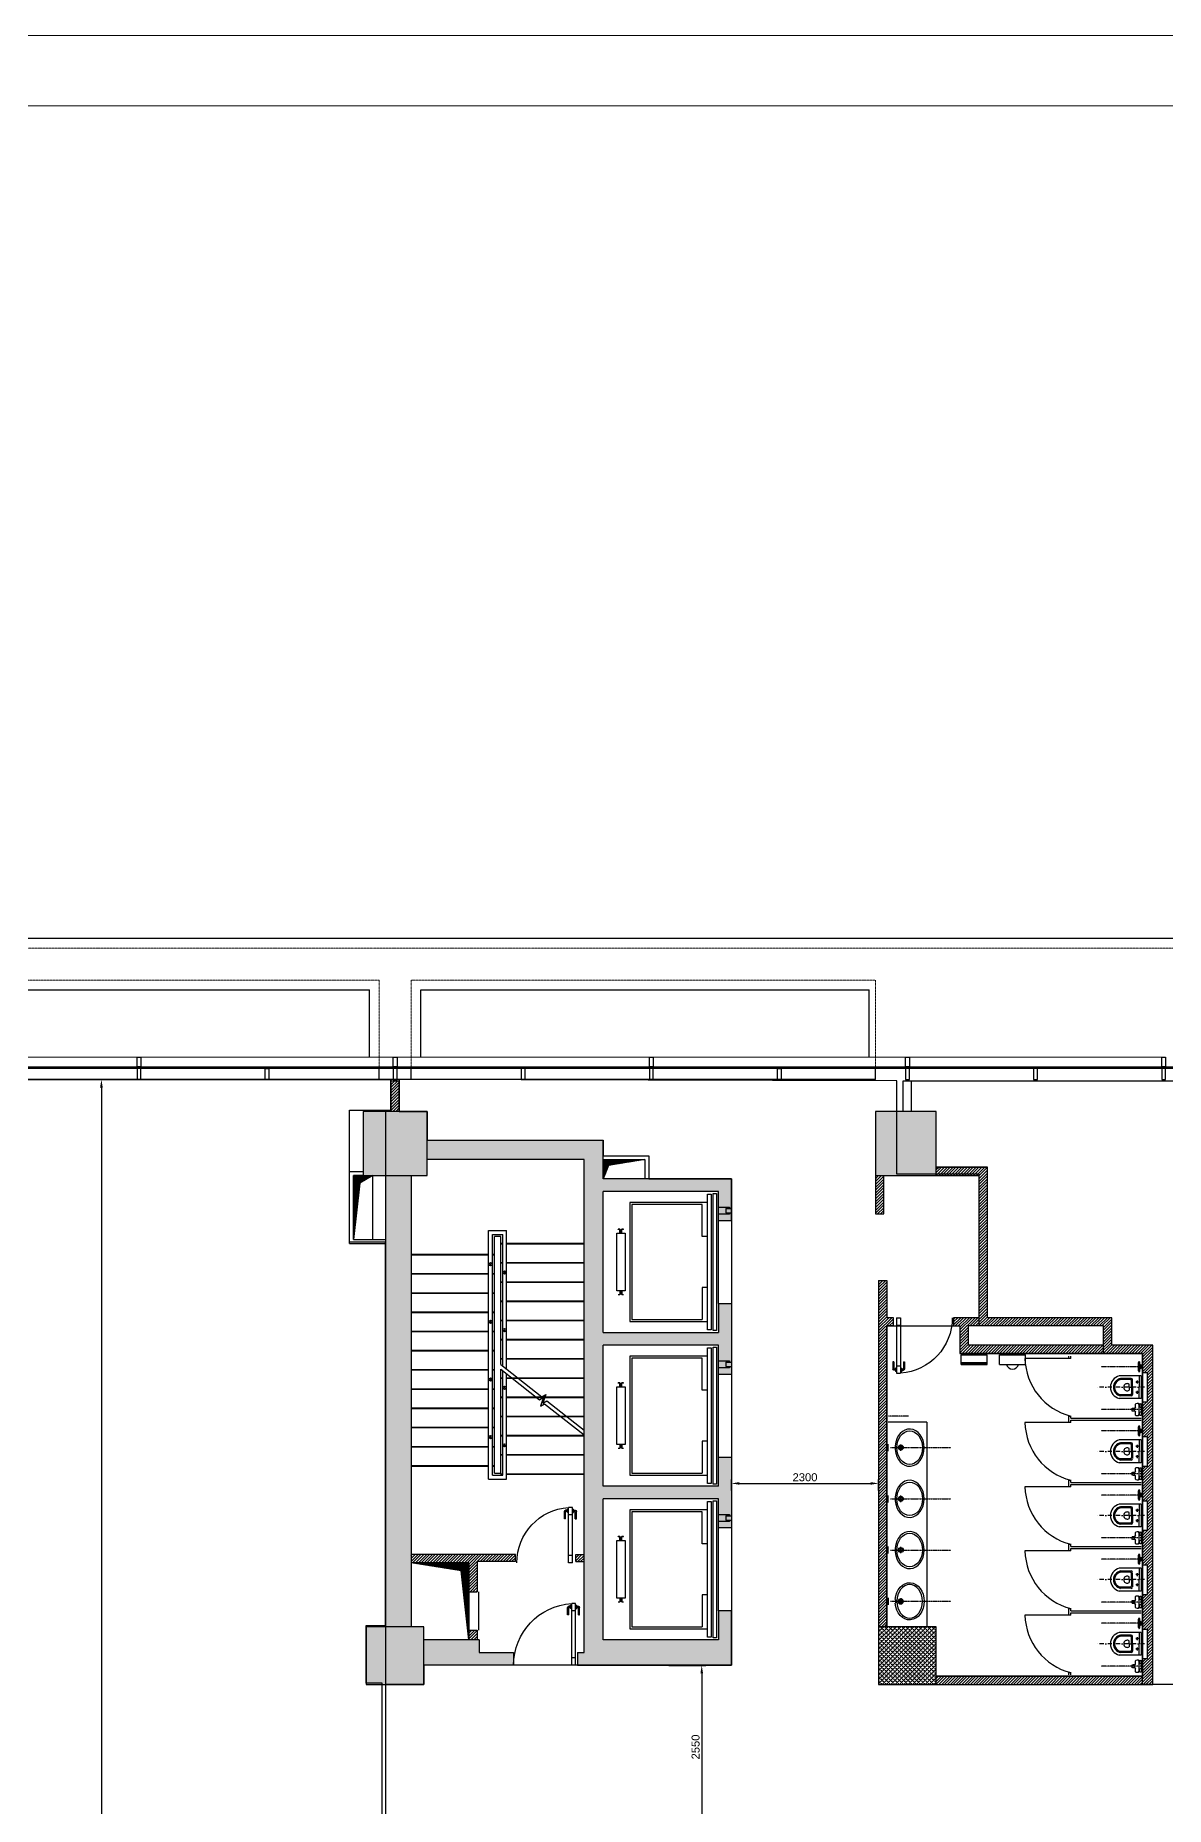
# Model space of a CAD drawing. Header units: millimetres. Extents: x 1175313 to 1258473, y 6259 to 65065.
# Drawn here: x 1193034 to 1210680, y 37401 to 65065 of the extents above; entities that cross this region are included whole.
import ezdxf

# ---------------------------------------------------------------- set-up
doc = ezdxf.new("R2010")
doc.units = ezdxf.units.MM
for name, pattern in [('DASHDOT2', [12.7, 6.35, -3.175, 0, -3.175]), ('HIDDEN', [0.375, 0.25, -0.125]), ('HIDDEN2', [4.7625, 3.175, -1.5875])]:
    doc.linetypes.add(name, pattern=pattern)
for name, color, linetype in [('Baca', 7, 'Continuous'), ('Divar-esas', 7, 'Continuous'), ('Divar-komek', 7, 'Continuous'), ('Lift', 7, 'Continuous'), ('Meheccer', 7, 'Continuous'), ('metal', 7, 'Continuous'), ('Pencere', 7, 'Continuous'), ('Pillekan', 7, 'Continuous'), ('plita 2', 7, 'Continuous'), ('Qapi', 7, 'Continuous'), ('Santexnika', 7, 'Continuous'), ('Strixleme', 254, 'Continuous'), ('sutun1', 7, 'Continuous'), ('Tavan', 7, 'Continuous')]:
    doc.layers.add(name, color=color, linetype=linetype)
doc.layers.add('metal-nevid', color=39, linetype='Continuous', lineweight=5)
doc.layers.add('Obyekt', color=1, linetype='Continuous', lineweight=5)
doc.layers.add('plita', color=182, linetype='Continuous', lineweight=5, true_color=0x3a07c5)
doc.layers.get('Obyekt').off()
doc.styles.get("Standard").update_dxf_attribs({"font": 'arial.ttf'})
doc.dimstyles.new('ISO-25', dxfattribs={"dimscale": 50, "dimtxt": 2.5, "dimasz": 2.5, "dimexe": 1.25, "dimexo": 0.625, "dimtad": 1, "dimdec": 0, "dimtxsty": 'Standard', "dimcen": 2.5, "dimazin": 3, "dimtfac": 1, "dimtdec": 0, "dimtmove": 0, "dimatfit": 3})

# ---------------------------------------------------------------- blocks, each defined once
blk = doc.blocks.new('Cam100')
at = {"layer": 'Qapi', "linetype": 'Continuous'}
for p, q in [((-103.1, 78.9), (-103.1, 90.5)), ((-98.7, 92.2), (-101.3, 92.2)), ((-98.7, 92.2), (-101.3, 92.2)), ((-98.7, 92.2), (-101.3, 92.2)), ((-101.3, 78.9), (-101.3, 90.5)), ((-98.7, 90.5), (-101.3, 90.5)), ((-96.9, 94), (-98.7, 94)), ((-98.7, 88.7), (-98.7, 94)), ((-98.7, 88.7), (-98.7, 94)), ((-96.9, 88.7), (-98.7, 88.7)), ((-90.7, 94), (-88.9, 94)), ((-90.7, 88.7), (-88.9, 88.7)), ((-88.9, 88.7), (-88.9, 94)), ((-88.9, 88.7), (-88.9, 94)), ((-88.9, 92.2), (-86.2, 92.2)), ((-88.9, 92.2), (-86.2, 92.2)), ((-88.9, 92.2), (-86.2, 92.2)), ((-88.9, 90.5), (-86.2, 90.5)), ((-86.2, 78.9), (-86.2, 90.5)), ((-84.4, 78.9), (-84.4, 90.5)), ((-101.3, 78.9), (-103.1, 78.9)), ((-86.2, 78.9), (-84.4, 78.9))]:
    blk.add_line(p, q, dxfattribs=at)
at = {"layer": 'Qapi'}
for p, q in [((-96.9, 96.7), (-90.7, 96.7)), ((-96.9, 0), (-96.9, 96.7)), ((-96.9, 85.1), (-90.7, 85.1)), ((-96.9, 85.1), (-90.7, 85.1)), ((-90.7, 0), (-90.7, 96.7)), ((-96.9, 11.6), (-90.7, 11.6)), ((-96.9, 0), (-90.7, 0))]:
    blk.add_line(p, q, dxfattribs=at)
at = {"layer": 'Qapi', "linetype": 'Continuous'}
for centre, start, end in [((-101.3, 90.5), 90, 180), ((-86.2, 90.5), 0, 90)]:
    blk.add_arc(centre, 1.78, start, end, dxfattribs=at)
at = {"layer": 'Qapi'}
blk.add_arc((-96.9, 0), 96.9, 0, 86.3179, dxfattribs=at)
blk = doc.blocks.new('CRAIL')
for p, q in [((0, 10), (0, -10)), ((4, 14), (52, 14)), ((4, 6), (4, -6)), ((8, 10), (56, 10)), ((56, 40), (60, 40)), ((56, 40), (56, 18)), ((60, 40), (60, 14)), ((4, -14), (52, -14)), ((8, -10), (56, -10)), ((56, -18), (56, -40)), ((56, -40), (60, -40)), ((60, -14), (60, -40))]:
    blk.add_line(p, q)
for centre, start, end in [((4, 10), 90, 180), ((8, 6), 90, 180), ((52, 18), 270, 0), ((56, 14), 270, 0), ((4, -10), 180, 270), ((8, -6), 180, 270), ((52, -18), 0, 90), ((56, -14), 0, 90)]:
    blk.add_arc(centre, 4, start, end)
blk = doc.blocks.new('A$C43697719')
at = {"layer": 'Lift'}
for p, q in [((20.5, 13.9), (20.5, 200.1)), ((20.5, 200.1), (141.5, 200.1)), ((23.5, 17), (23.5, 197)), ((23.5, 197), (133.5, 197)), ((133.5, 147), (133.5, 197)), ((147.5, 213), (141.5, 213)), ((141.5, 213), (141.5, 1)), ((147.5, 1), (147.5, 213)), ((156, 214), (150.5, 214)), ((150.5, 214), (150.5, 0)), ((156, 0), (156, 214)), ((141.5, 147), (133.5, 147)), ((141.5, 67), (133.5, 67)), ((133.5, 67), (133.5, 17)), ((141.5, 13.9), (20.5, 13.9)), ((133.5, 17), (23.5, 17)), ((141.5, 1), (147.5, 1)), ((150.5, 0), (156, 0)), ((150.5, 0), (156, 0))]:
    blk.add_line(p, q, dxfattribs=at)
at = {"layer": 'Lift', "linetype": 'Continuous'}
for p, q in [((176, 32.5), (159, 32.5)), ((170.5, 30.5), (179, 30.5)), ((170.5, 23.5), (170.5, 30.5)), ((176, 30.5), (176, 32.5)), ((179, 31.5), (179.3, 31.5)), ((179.3, 22.5), (179.3, 31.5)), ((159, 21.5), (176, 21.5)), ((170.5, 23.5), (179, 23.5)), ((176, 21.5), (176, 23.5)), ((179, 22.5), (179.3, 22.5))]:
    blk.add_line(p, q, dxfattribs=at)
at = {"layer": 'Lift'}
blk.add_lwpolyline([(13, 152), (0, 152), (0, 62), (13, 62)], close=True, dxfattribs=at)
at = {"layer": 'Lift', "xscale": 0.1000000000058208, "yscale": 0.1000000000058208, "zscale": 0.1000000000058208}
for p, rotation in [((6.5, 152), 90), ((6.5, 62), 270)]:
    blk.add_blockref('CRAIL', p, dxfattribs=dict(at, rotation=rotation))
blk = doc.blocks.new('Cam90')
at = {"layer": 'Qapi', "linetype": 'Continuous'}
for p, q in [((-86.9, 84), (-88.7, 84)), ((-88.7, 78.7), (-88.7, 84)), ((-88.7, 78.7), (-88.7, 84)), ((-80.7, 84), (-78.9, 84)), ((-78.9, 78.7), (-78.9, 84)), ((-78.9, 78.7), (-78.9, 84)), ((-93.1, 68.9), (-93.1, 80.4)), ((-91.3, 68.9), (-93.1, 68.9)), ((-88.7, 82.2), (-91.3, 82.2)), ((-88.7, 82.2), (-91.3, 82.2)), ((-88.7, 82.2), (-91.3, 82.2)), ((-91.3, 68.9), (-91.3, 80.4)), ((-88.7, 80.4), (-91.3, 80.4)), ((-86.9, 78.7), (-88.7, 78.7)), ((-80.7, 78.7), (-78.9, 78.7)), ((-78.9, 82.2), (-76.2, 82.2)), ((-78.9, 82.2), (-76.2, 82.2)), ((-78.9, 82.2), (-76.2, 82.2)), ((-78.9, 80.4), (-76.2, 80.4)), ((-76.2, 68.9), (-76.2, 80.4)), ((-76.2, 68.9), (-74.4, 68.9)), ((-74.4, 68.9), (-74.4, 80.4))]:
    blk.add_line(p, q, dxfattribs=at)
at = {"layer": 'Qapi'}
for p, q in [((-86.9, 86.7), (-80.7, 86.7)), ((-86.9, 86.7), (-80.7, 86.7)), ((-86.9, 0), (-86.9, 86.7)), ((-80.7, 0), (-80.7, 86.7)), ((-86.9, 75.1), (-80.7, 75.1)), ((-86.9, 11.6), (-80.7, 11.6)), ((-86.9, 0), (-80.7, 0)), ((-86.9, 0), (-80.7, 0))]:
    blk.add_line(p, q, dxfattribs=at)
blk.add_arc((-86.9, 0), 86.9, 0, 85.8935, dxfattribs=at)
at = {"layer": 'Qapi', "linetype": 'Continuous'}
for centre, start, end in [((-91.3, 80.4), 90, 180), ((-76.2, 80.4), 0, 90)]:
    blk.add_arc(centre, 1.78, start, end, dxfattribs=at)
blk = doc.blocks.new('rak')
at = {"layer": 'Santexnika'}
for p, q in [((-5.5, 0), (5.5, 0)), ((-4.9, -19.4), (5.1, -19.4)), ((-2.9, -10.8), (-2.9, -11.2)), ((-2.9, -11.2), (3.1, -11.2)), ((0.1, -14.7), (0.1, -24.4)), ((3.1, -10.8), (3.1, -11.2))]:
    blk.add_line(p, q, dxfattribs=at)
for centre, radius in [((0.2, -19.5), 3.87), ((0.2, -19.3), 2.51)]:
    blk.add_circle(centre, radius, dxfattribs=at)
blk.add_ellipse((0.1, -33.4), major_axis=(29, 0), ratio=0.784483, start_param=1.67479, end_param=7.749988, dxfattribs=at)
blk.add_ellipse((0.1, -33.4), major_axis=(26.2, 0), ratio=0.761905, dxfattribs=at)
blk = doc.blocks.new('d1')
at = {"layer": 'Santexnika'}
for p, q in [((0, 9.3), (0, -9.3)), ((2.8, 8.5), (2.8, 4.2)), ((4.1, 8), (2.8, 8)), ((3.9, 4.7), (2.8, 4.7)), ((10.4, -2.1), (10.4, 2.1)), ((2.8, -8.5), (2.8, -4.2)), ((3.9, -4.7), (2.8, -4.7)), ((4.1, -8), (2.8, -8))]:
    blk.add_line(p, q, dxfattribs=at)
for centre, radius, start, end in [((-0.8, -0.2), 9.57, 69.8543, 85.184), ((-0.8, 12.9), 9.57, 274.816, 290.1457), ((2.2, 8), 0.809, 41.5044, 67.0081), ((2.2, 4.7), 0.809, 292.9919, 318.4956), ((91.1, 0), 87.3, 173.5005, 186.4995), ((5.3, -10.4), 20.3, 80.5633, 92.8251), ((-332, -17.8), 341.7, 3.548, 4.6115), ((10.4, 3.4), 1.27, 183.548, 270.1961), ((10.7, 2.1), 0.369, 106.722, 177.4622), ((10.7, -34.6), 37.1, 85.8757, 90.0652), ((10.4, 0), 3.76, 321.0864, 38.9136), ((14, 1.9), 0.374, 13.6921, 163.0956), ((0.7, 0), 13.7, 351.8724, 8.1276), ((-0.8, -12.9), 9.57, 69.8543, 85.184), ((-0.8, 0.2), 9.57, 274.816, 290.1457), ((2.2, -4.7), 0.809, 41.5044, 67.0081), ((2.2, -8), 0.809, 292.9919, 318.4956), ((5.3, 10.4), 20.3, 267.1749, 279.4367), ((-332, 17.8), 341.7, 355.3885, 356.452), ((10.4, -3.4), 1.27, 89.8039, 176.452), ((10.7, -2.1), 0.369, 182.5378, 253.278), ((10.7, 34.6), 37.1, 269.9348, 274.1243), ((14, -1.9), 0.374, 196.9044, 346.3079)]:
    blk.add_arc(centre, radius, start, end, dxfattribs=at)
blk = doc.blocks.new('unitaz')
at = {"layer": 'Santexnika'}
for p, q in [((-17.8, 0), (17.8, 0)), ((-17.8, 0), (-17.8, -34.2)), ((17.8, 0), (17.8, -34.2)), ((-17.8, -3.3), (0, -3.3)), ((-13.5, -15.6), (-13.5, -32.3)), ((-11.9, -17.1), (-11.9, -32.2)), ((0, -13.4), (-11.4, -13.4)), ((-10.3, -6.4), (-5.7, -6.4)), ((0, -15), (-9.8, -15)), ((-8.1, -4.2), (-8.1, -8.5)), ((0, -18.6), (-4.6, -18.6)), ((17.8, -3.3), (0, -3.3)), ((0, -13.4), (11.4, -13.4)), ((0, -15), (9.8, -15)), ((0, -18.6), (4.6, -18.6)), ((5.8, -6.4), (10.4, -6.4)), ((8, -4.2), (8, -8.5)), ((11.9, -17.1), (11.9, -32.2)), ((13.5, -15.6), (13.5, -32.3))]:
    blk.add_line(p, q, dxfattribs=at)
at = {"layer": 'Santexnika', "color": 26, "linetype": 'DASHDOT2', "true_color": 0x791e15}
blk.add_line((0, 5), (0, -70), dxfattribs=at)
at = {"layer": 'Santexnika'}
for centre in [(-8.1, -6.4), (8, -6.4)]:
    blk.add_circle(centre, 1.11, dxfattribs=at)
for centre, radius, start, end in [((-11.4, -15.6), 2.16, 91.6856, 180.4239), ((-9.7, -17.1), 2.16, 91.6856, 180.4239), ((0.2, -21.8), 5.75, 146.4449, 237.9788), ((0.2, -19), 8.29, 247.853, 268.3836), ((-0.2, -19), 8.29, 271.6164, 292.147), ((-0.2, -21.8), 5.75, 302.0212, 33.5551), ((9.7, -17.1), 2.16, 359.5761, 88.3144), ((11.4, -15.6), 2.16, 359.5761, 88.3144), ((0.1, -29.5), 18.5, 194.768, 269.5676), ((0.4, -29.2), 14.3, 192.6165, 268.2487), ((0.4, -29.2), 12.6, 193.6439, 268.293), ((-0.4, -29.2), 12.6, 271.707, 346.3561), ((-0.1, -29.5), 18.5, 270.4324, 345.232), ((-0.4, -29.2), 14.3, 271.7513, 347.3835)]:
    blk.add_arc(centre, radius, start, end, dxfattribs=at)
blk = doc.blocks.new('d2')
at = {"layer": 'Santexnika'}
for p, q in [((-2.9, 6.5), (-4.6, 6.5)), ((-4.6, 6.5), (-4.6, -6.5)), ((-3.9, 7.5), (-3.9, 6.5)), ((-2.9, 7.5), (-2.9, -7.5)), ((-2.9, 1.6), (-1.8, 1.6)), ((-1.8, 2.2), (-1.8, -2.2)), ((0, -2.9), (0, 2.9)), ((-2.9, -6.5), (-4.6, -6.5)), ((-3.9, -6.5), (-3.9, -7.5)), ((-2.9, -1.6), (-1.8, -1.6))]:
    blk.add_line(p, q, dxfattribs=at)
for centre, radius, start, end in [((-3.4, 7.5), 0.5, 0, 180), ((-1.2, 1.6), 0.809, 112.9919, 138.4956), ((0.5, -0.8), 3.74, 98.0183, 122.5544), ((-3.4, -7.5), 0.5, 180, 0), ((-1.2, -1.6), 0.809, 221.5044, 247.0081), ((0.5, 0.8), 3.74, 237.4456, 261.9817)]:
    blk.add_arc(centre, radius, start, end, dxfattribs=at)
blk = doc.blocks.new('A$C4FB3406E')
at = {"layer": 'Santexnika', "ltscale": 6}
h = blk.add_hatch(dxfattribs=at)
h.set_pattern_fill('ANSI37', color=256, scale=0.2, angle=90, style=0)
h.set_pattern_definition([(135, (13983.2981, 30836.8366), (-0.449012806, -0.449012806), []), (225, (13983.2981, 30836.8366), (0.449012806, -0.449012806), [])])
h.paths.add_polyline_path([(12.2, 40.6), (12.2, 0), (15, 0), (15, 40.6)])
for p, q in [((15, 40.6), (0, 40.6)), ((0, 0), (0, 40.6)), ((12.2, 0), (12.2, 40.6)), ((15, 0), (15, 40.6)), ((15, 0), (0, 0))]:
    blk.add_line(p, q, dxfattribs=at)
blk = doc.blocks.new('A$C4D6E44AF')
at = {"layer": 'Santexnika', "ltscale": 6}
for p, q in [((15, 40.6), (0, 40.6)), ((0, 0), (0, 40.6)), ((15, 0), (15, 40.6)), ((15, 0), (0, 0))]:
    blk.add_line(p, q, dxfattribs=at)
blk.add_arc((12.6, 20.3), 9.71, 284.5329, 75.4671, dxfattribs=at)
blk = doc.blocks.new('*D637')
at = {"color": 0, "lineweight": -2, "transparency": 16777216}
for p, q in [((1193909, 48757), (1194127, 48757)), ((1194064, 48632), (1194064, 22902)), ((1193909, 22777), (1194127, 22777))]:
    blk.add_line(p, q, dxfattribs=at)
at = {"color": 0, "transparency": 16777216}
for points in [[(1194043, 48632), (1194085, 48632), (1194064, 48757)], [(1194043, 22902), (1194085, 22902), (1194064, 22777)]]:
    blk.add_solid(points, dxfattribs=at)
at = {"layer": 'Defpoints', "color": 0, "transparency": 16777216}
for p in [(1193877, 48757), (1193877, 22777), (1194064, 22777)]:
    blk.add_point(p, dxfattribs=at)
at = {"color": 0, "transparency": 16777216, "insert": (1193969, 35767), "char_height": 125, "attachment_point": 5, "rotation": 90}
blk.add_mtext('25980', dxfattribs=at)
blk = doc.blocks.new('*D644')
at = {"color": 0, "lineweight": -2, "transparency": 16777216}
for p, q in [((1203900, 42338), (1203900, 42511)), ((1204025, 42448), (1206075, 42448)), ((1206200, 42338), (1206200, 42511))]:
    blk.add_line(p, q, dxfattribs=at)
at = {"color": 0, "transparency": 16777216}
for points in [[(1204025, 42469), (1204025, 42428), (1203900, 42448)], [(1206075, 42469), (1206075, 42428), (1206200, 42448)]]:
    blk.add_solid(points, dxfattribs=at)
at = {"layer": 'Defpoints', "color": 0, "transparency": 16777216}
for p in [(1206200, 42448), (1203900, 42307), (1206200, 42307)]:
    blk.add_point(p, dxfattribs=at)
at = {"color": 0, "transparency": 16777216, "insert": (1205050, 42544), "char_height": 125, "attachment_point": 5}
blk.add_mtext('2300', dxfattribs=at)
blk = doc.blocks.new('*D645')
at = {"color": 0, "lineweight": -2, "transparency": 16777216}
for p, q in [((1202925, 39607), (1203500, 39607)), ((1203437, 39482), (1203437, 37182)), ((1202925, 37057), (1203500, 37057))]:
    blk.add_line(p, q, dxfattribs=at)
at = {"color": 0, "transparency": 16777216}
for points in [[(1203417, 39482), (1203458, 39482), (1203437, 39607)], [(1203417, 37182), (1203458, 37182), (1203437, 37057)]]:
    blk.add_solid(points, dxfattribs=at)
at = {"layer": 'Defpoints', "color": 0, "transparency": 16777216}
for p in [(1202894, 39607), (1202894, 37057), (1203437, 37057)]:
    blk.add_point(p, dxfattribs=at)
at = {"color": 0, "transparency": 16777216, "insert": (1203342, 38332), "char_height": 125, "attachment_point": 5, "rotation": 90}
blk.add_mtext('2550', dxfattribs=at)

msp = doc.modelspace()

# ---------------------------------------------------------------- hatches: boundary and pattern name
at = {"layer": 'Baca'}
h = msp.add_hatch(dxfattribs=at)
h.set_pattern_fill('ANSI31', color=256, scale=5, style=0)
h.set_pattern_definition([(45, (1090324.994, -134963.829), (-11.2253202, 11.2253202), [])])
h.paths.add_polyline_path([(1202549.9, 47507.2), (1201899.9, 47507.2), (1201899.9, 47207.2), (1201984.2, 47416.3)])
h = msp.add_hatch(dxfattribs=at)
h.set_pattern_fill('ANSI31', color=256, scale=5, style=0)
h.set_pattern_definition([(45, (1197999.928, 46167.236), (-11.22532, 11.22532), [])])
h.paths.add_polyline_path([(1197999.9, 46257.2), (1198097, 47140.4), (1198299.9, 47257.2), (1197999.9, 47257.2)])
h = msp.add_hatch(dxfattribs=at)
h.set_pattern_fill('ANSI31', color=256, scale=5, style=0)
h.set_pattern_definition([(45, (1131863.151, 676058.491), (-11.22532015, 11.22532015), [])])
h.paths.add_polyline_path([(1199799.9, 41207.2), (1198899.9, 41207.2), (1199679.5, 41084.9), (1199799.9, 40007.2), (1199799.9, 40157.2), (1199799.9, 40757.2)])
at = {"layer": 'Strixleme'}
h = msp.add_hatch(dxfattribs=at)
h.set_pattern_fill('ANSI31', color=256, scale=10, style=0)
h.set_pattern_definition([(45, (1198569.928, 48257.236), (-22.4506, 22.4506), [])])
h.paths.add_polyline_path([(1198714.9, 48737.2), (1198584.9, 48737.2), (1198584.9, 48257.2), (1198714.9, 48257.2)])
h = msp.add_hatch(dxfattribs=at)
h.set_pattern_fill('SACNCR', color=256, scale=20, style=0)
h.set_pattern_definition([(45, (1198149.93, 39307.236), (-33.67596, 33.67596), []), (45, (1198183.604, 39307.236), (-33.67596, 33.67596), [0, -47.625])])
h.paths.add_polyline_path([(1199149.9, 48257.2), (1198149.9, 48257.2), (1198149.9, 47257.2), (1199149.9, 47257.2)])
h.paths.add_polyline_path([(1198899.9, 47257.2), (1198499.9, 47257.2), (1198499.9, 40207.2), (1198899.9, 40207.2)])
h.paths.add_polyline_path([(1199099.9, 40207.2), (1198199.9, 40207.2), (1198199.9, 39307.2), (1199099.9, 39307.2)])
h.paths.add_polyline_path([(1207099.9, 48257.2), (1206149.9, 48257.2), (1206149.9, 47257.2), (1207099.9, 47257.2)])
h = msp.add_hatch(dxfattribs=at)
h.set_pattern_fill('SACNCR', color=256, scale=20, style=0)
h.set_pattern_definition([(45, (1090324.994, 425036.17), (-33.6759605, 33.6759605), []), (45, (1090358.67, 425036.17), (-33.6759605, 33.6759605), [0, -47.625])])
h.paths.add_polyline_path([(1201899.9, 47007.2), (1203699.9, 47007.2), (1203699.9, 46557.2), (1203899.9, 46557.2), (1203899.9, 47207.2), (1201899.9, 47207.2), (1201899.9, 47807.2), (1199149.9, 47807.2), (1199149.9, 47507.2), (1201599.9, 47507.2), (1201599.9, 39807.2), (1201499.9, 39807.2), (1201499.9, 39607.2), (1203899.9, 39607.2), (1203899.9, 40457.2), (1203699.9, 40457.2), (1203699.9, 40007.2), (1201899.9, 40007.2), (1201899.9, 42207.2), (1203699.9, 42207.2), (1203699.9, 41757.2), (1203899.9, 41757.2), (1203899.9, 42857.2), (1203699.9, 42857.2), (1203699.9, 42407.2), (1201899.9, 42407.2), (1201899.9, 44607.2), (1203699.9, 44607.2), (1203699.9, 44157.2), (1203899.9, 44157.2), (1203899.9, 45257.2), (1203699.9, 45257.2), (1203699.9, 44807.2), (1201899.9, 44807.2)])
h.paths.add_polyline_path([(1200499.9, 39807.2), (1199959.9, 39807.2), (1199959.9, 40007.2), (1199099.9, 40007.2), (1199099.9, 39607.2), (1200499.9, 39607.2)])
h = msp.add_hatch(dxfattribs=at)
h.set_pattern_fill('ANSI31', color=256, scale=10, style=0)
h.set_pattern_definition([(45, (1322061.77, -419250.104), (-22.4506403, 22.4506403), [])])
h.paths.add_polyline_path([(1206279.9, 47257.2), (1206149.9, 47257.2), (1206149.9, 46657.2), (1206279.9, 46657.2)])
h.paths.add_polyline_path([(1207899.9, 47387.2), (1207099.9, 47387.2), (1207099.9, 47257.2), (1207769.9, 47257.2), (1207769.9, 45037.2), (1207369.9, 45037.2), (1207369.9, 44907.2), (1207469.9, 44907.2), (1207469.9, 44477.2), (1209839.9, 44477.2), (1209839.9, 45037.2), (1207899.9, 45037.2)])
h.paths.add_polyline_path([(1207599.9, 44907.2), (1209709.9, 44907.2), (1209709.9, 44607.2), (1207599.9, 44607.2)], flags=16)
h.paths.add_polyline_path([(1210479.9, 44607.2), (1209839.9, 44607.2), (1209841.3, 44477.2), (1210319.9, 44477.2), (1210319.9, 44181.2), (1210399.9, 44181.2), (1210399.9, 43721.2), (1210319.9, 43721.2), (1210319.9, 43179.2), (1210399.9, 43179.2), (1210399.9, 42719.2), (1210319.9, 42719.2), (1210319.9, 42177.2), (1210399.9, 42177.2), (1210399.9, 41717.2), (1210319.9, 41717.2), (1210319.9, 41175.2), (1210399.9, 41175.2), (1210399.9, 40715.2), (1210319.9, 40715.2), (1210319.9, 40173.2), (1210399.9, 40173.2), (1210399.9, 39713.2), (1210319.9, 39713.2), (1210319.9, 39437.2), (1207099.9, 39437.2), (1207099.9, 39307.2), (1210479.9, 39307.2)])
h.paths.add_polyline_path([(1206329.9, 44907.2), (1206429.9, 44907.2), (1206429.9, 45037.2), (1206329.9, 45037.2), (1206329.9, 45617.2), (1206199.9, 45617.2), (1206199.9, 40207.2), (1206268.9, 40207.2), (1206329.9, 40207.2), (1206329.9, 40264)])
h = msp.add_hatch(dxfattribs=at)
h.set_pattern_fill('ANSI31', color=256, scale=10, style=0)
h.set_pattern_definition([(45, (1090324.994, 641061.914), (-22.4506403, 22.4506403), [])])
h.paths.add_polyline_path([(1199929.9, 41227.2), (1200529.9, 41227.2), (1200529.9, 41337.2), (1198899.9, 41337.2), (1198899.9, 41207.2), (1199799.9, 41207.2), (1199799.9, 40757.2), (1199929.9, 40757.2)])
h.paths.add_polyline_path([(1199929.9, 40157.2), (1199799.9, 40157.2), (1199799.9, 40007.2), (1199929.9, 40007.2)])
h.paths.add_polyline_path([(1201599.9, 41337.2), (1201469.9, 41337.2), (1201469.9, 41227.2), (1201599.9, 41227.2)])
at = {"layer": 'Strixleme', "linetype": 'ByBlock'}
h = msp.add_hatch(dxfattribs=at)
h.set_pattern_fill('SACNCR', color=256, scale=20, style=0)
h.set_pattern_definition([(45, (1090324.994, 355036.17), (-33.6759605, 33.6759605), []), (45, (1090358.67, 355036.17), (-33.6759605, 33.6759605), [0, -47.625])])
h.paths.add_polyline_path([(1207099.9, 40207.2), (1206199.9, 40207.2), (1206199.9, 39307.2), (1207099.9, 39307.2)])
h = msp.add_hatch(dxfattribs=at)
h.set_pattern_fill('SACNCR', color=256, scale=20, style=0)
h.set_pattern_definition([(45, (1090324.994, 355036.17), (-33.6759605, 33.6759605), []), (45, (1090358.67, 355036.17), (-33.6759605, 33.6759605), [0, -47.625])])
h.paths.add_polyline_path([(1207099.9, 40207.2), (1206199.9, 40207.2), (1206199.9, 39307.2), (1207099.9, 39307.2)])

# ---------------------------------------------------------------- linework, layer by layer
at = {"color": 251, "lineweight": 5, "true_color": 0x636466}
msp.add_lwpolyline([(1175313.3, 6258.6), (1258473.3, 6258.6), (1258473.3, 65064.6), (1175313.3, 65064.6), (1175313.3, 6258.6)], dxfattribs=at)
msp.add_lwpolyline([(1176413.3, 7358.6), (1257373.3, 7358.6), (1257373.3, 63964.6), (1176413.3, 63964.6)], close=True, dxfattribs=at)
at = {"color": 1, "lineweight": 30}
for points in [[(1185599.9, 48757.2), (1198584.9, 48757.2), (1198584.9, 48257.2), (1198499.9, 48257.2), (1198499.9, 39607.2), (1198499.9, 37057.2), (1198449.9, 37057.2), (1198449.9, 31557.2), (1207099.9, 31557.2), (1207099.9, 32207.2), (1222199.9, 32207.2), (1222199.9, 31557.2), (1230449.9, 31557.2), (1230449.9, 29457.2), (1232649.9, 29477.2), (1232649.9, 22757.2), (1185599.9, 22757.2), (1185599.9, 31777.2), (1187199.9, 31777.2), (1187199.9, 39777.2), (1185599.9, 39777.2), (1185599.9, 48757.2)], [(1198714.9, 48757.2), (1198714.9, 48257.2), (1199149.9, 48257.2), (1199149.9, 47807.2), (1201899.9, 47807.2), (1201899.9, 47567.2), (1202609.9, 47567.2), (1202609.9, 47207.2), (1203899.9, 47207.2), (1203899.9, 39607.2), (1199099.9, 39607.2), (1199099.9, 39307.2), (1198499.9, 39307.2), (1198499.9, 37057.2), (1205249.9, 37057.2), (1205249.9, 33857.2), (1198449.9, 33857.2), (1198449.9, 31577.2), (1207099.9, 31577.2), (1207106.7, 32198), (1223099.9, 32198)], [(1218379.9, 39307.2), (1210319.9, 39307.2), (1210319.9, 44477.2), (1209709.9, 44477.2), (1209709.9, 44907.2), (1207769.9, 44907.2), (1207769.9, 47277.2), (1206584.9, 47277.2), (1206484.9, 47277.2), (1206484.9, 48737.2), (1198714.9, 48757.2)], [(1206584.9, 48737.2), (1222584.9, 48737.2), (1222584.9, 48257.2), (1222199.9, 48257.2), (1222199.9, 47387.2), (1221839.9, 47387.2), (1221829.9, 47387.2), (1221829.9, 45037.2), (1219459.9, 45037.2), (1219459.9, 44607.2), (1218249.9, 44607.2), (1218249.9, 39307.2), (1210479.9, 39307.2), (1210479.9, 44607.2), (1209839.9, 44607.2), (1209839.9, 45037.2), (1207899.9, 45037.2), (1207899.9, 47387.2), (1207099.9, 47387.2), (1207099.9, 48257.2), (1206584.9, 48257.2), (1206584.9, 48737.2)]]:
    msp.add_lwpolyline(points, dxfattribs=at)
at = {"layer": 'Baca'}
for p, q in [((1199679.5, 41084.9), (1198899.9, 41207.2)), ((1199799.9, 40007.2), (1199679.5, 41084.9))]:
    msp.add_line(p, q, dxfattribs=at)
for points in [[(1202549.9, 47507.2), (1201984.2, 47416.3), (1201899.9, 47207.2)], [(1198299.9, 47257.2), (1198097, 47140.4), (1197999.9, 46257.2)]]:
    msp.add_lwpolyline(points, dxfattribs=at)
at = {"layer": 'Divar-esas'}
for p, q in [((1198584.9, 48257.2), (1198584.9, 48737.2)), ((1198584.9, 48737.2), (1198714.9, 48737.2)), ((1198714.9, 48257.2), (1198714.9, 48737.2)), ((1206584.9, 48257.2), (1206584.9, 48737.2)), ((1206584.9, 48737.2), (1206714.9, 48737.2)), ((1206714.9, 48257.2), (1206714.9, 48737.2)), ((1207099.9, 47387.2), (1207899.9, 47387.2)), ((1207899.9, 45037.2), (1207899.9, 47387.2)), ((1206149.9, 47257.2), (1206149.9, 46657.2)), ((1206279.9, 46657.2), (1206279.9, 47257.2)), ((1207099.9, 47257.2), (1207769.9, 47257.2)), ((1207769.9, 45037.2), (1207769.9, 47257.2)), ((1206149.9, 46657.2), (1206279.9, 46657.2)), ((1206199.9, 45617.2), (1206199.9, 39307.2)), ((1206199.9, 45617.2), (1206329.9, 45617.2)), ((1206329.9, 45617.2), (1206329.9, 45037.2)), ((1206429.9, 45037.2), (1206329.9, 45037.2)), ((1206329.9, 44907.2), (1206329.9, 40207.2)), ((1206429.9, 44907.2), (1206329.9, 44907.2)), ((1206429.9, 44907.2), (1206429.9, 45037.2)), ((1207369.9, 45037.2), (1207369.9, 44907.2)), ((1207769.9, 45037.2), (1207369.9, 45037.2)), ((1207369.9, 44907.2), (1207469.9, 44907.2)), ((1207469.9, 44907.2), (1207469.9, 44477.2)), ((1207599.9, 44907.2), (1207599.9, 44607.2)), ((1209709.9, 44907.2), (1207599.9, 44907.2)), ((1209839.9, 45037.2), (1207899.9, 45037.2)), ((1209709.9, 44607.2), (1209709.9, 44907.2)), ((1209839.9, 44607.2), (1209839.9, 45037.2)), ((1209709.9, 44607.2), (1207599.9, 44607.2)), ((1210479.9, 44607.2), (1209839.9, 44607.2)), ((1210479.9, 39307.2), (1210479.9, 44607.2)), ((1210319.9, 44477.2), (1207469.9, 44477.2)), ((1210319.9, 39437.2), (1210319.9, 44477.2)), ((1200529.9, 41337.2), (1198899.9, 41337.2)), ((1199929.9, 41227.2), (1199929.9, 40757.2)), ((1200529.9, 41227.2), (1199929.9, 41227.2)), ((1200529.9, 41227.2), (1200529.9, 41337.2)), ((1201469.9, 41337.2), (1201599.9, 41337.2)), ((1201469.9, 41227.2), (1201469.9, 41337.2)), ((1201469.9, 41227.2), (1201599.9, 41227.2)), ((1199799.9, 41207.2), (1198899.9, 41207.2)), ((1199799.9, 41207.2), (1199799.9, 40757.2)), ((1199799.9, 40757.2), (1199929.9, 40757.2)), ((1199799.9, 40157.2), (1199799.9, 40007.2)), ((1199799.9, 40157.2), (1199929.9, 40157.2)), ((1199929.9, 40157.2), (1199929.9, 40007.2)), ((1207099.9, 39437.2), (1210319.9, 39437.2)), ((1207099.9, 39307.2), (1210479.9, 39307.2))]:
    msp.add_line(p, q, dxfattribs=at)
at = {"layer": 'Divar-komek'}
for p, q in [((1215249.9, 50957.2), (1182049.9, 50957.2)), ((1191049.9, 50157.2), (1198249.9, 50157.2)), ((1198249.9, 49107.2), (1198249.9, 50157.2)), ((1198249.9, 49107.2), (1198249.9, 50157.2)), ((1199049.9, 50157.2), (1206049.9, 50157.2)), ((1199049.9, 49107.2), (1199049.9, 50157.2)), ((1199049.9, 49107.2), (1199049.9, 50157.2)), ((1206049.9, 49107.2), (1206049.9, 50157.2)), ((1199799.9, 40757.2), (1199799.9, 40157.2)), ((1199949.9, 40757.2), (1199949.9, 40157.2))]:
    msp.add_line(p, q, dxfattribs=at)
at = {"layer": 'Meheccer'}
for p, q in [((1200109.9, 42517.2), (1200109.9, 46397.2)), ((1200109.9, 46397.2), (1200389.9, 46397.2)), ((1200169.9, 42577.2), (1200169.9, 46337.2)), ((1200169.9, 46337.2), (1200329.9, 46337.2)), ((1200329.9, 44282.7), (1200329.9, 46337.2)), ((1200389.9, 44235.4), (1200389.9, 46397.2)), ((1200329.9, 42577.2), (1200329.9, 44208.9)), ((1200389.9, 42517.2), (1200389.9, 44161.5)), ((1200109.9, 42517.2), (1200389.9, 42517.2)), ((1200169.9, 42577.2), (1200329.9, 42577.2))]:
    msp.add_line(p, q, dxfattribs=at)
for centre, radius in [((1200139.9, 45872), 25), ((1200139.9, 45872), 5), ((1200359.9, 45742.7), 25), ((1200359.9, 45742.7), 5), ((1200139.9, 44972), 25), ((1200359.9, 44842.7), 25), ((1200139.9, 44071.7), 25), ((1200359.9, 43942.4), 25), ((1200359.9, 43942.4), 5), ((1200139.9, 43172), 25), ((1200359.9, 43042.4), 25), ((1200359.9, 43042.4), 5)]:
    msp.add_circle(centre, radius, dxfattribs=at)
at = {"layer": 'Meheccer', "linetype": 'HIDDEN2'}
for centre in [(1200139.9, 44972), (1200359.9, 44842.7), (1200139.9, 44071.7), (1200139.9, 43172)]:
    msp.add_circle(centre, 5, dxfattribs=at)
at = {"layer": 'metal'}
for p, q in [((1194649.9, 48957.2), (1194649.9, 48927.2)), ((1196649.9, 48957.2), (1196649.9, 48927.2)), ((1198649.9, 48957.2), (1198649.9, 48927.2)), ((1200649.9, 48957.2), (1200649.9, 48927.2)), ((1202649.9, 48957.2), (1202649.9, 48927.2)), ((1204649.9, 48957.2), (1204649.9, 48927.2)), ((1206649.9, 48957.2), (1206649.9, 48927.2)), ((1208649.9, 48957.2), (1208649.9, 48927.2)), ((1210649.9, 48957.2), (1210649.9, 48927.2))]:
    msp.add_line(p, q, dxfattribs=at)
for points in [[(1194619.9, 49107.2), (1194679.9, 49107.2), (1194679.9, 48957.2), (1194619.9, 48957.2)], [(1198619.9, 49107.2), (1198679.9, 49107.2), (1198679.9, 48957.2), (1198619.9, 48957.2)], [(1202619.9, 49107.2), (1202679.9, 49107.2), (1202679.9, 48957.2), (1202619.9, 48957.2)], [(1206619.9, 49107.2), (1206679.9, 49107.2), (1206679.9, 48957.2), (1206619.9, 48957.2)], [(1210619.9, 49107.2), (1210679.9, 49107.2), (1210679.9, 48957.2), (1210619.9, 48957.2)], [(1194619.9, 48757.2), (1194679.9, 48757.2), (1194679.9, 48927.2), (1194619.9, 48927.2)], [(1196679.9, 48927.2), (1196679.9, 48757.2), (1196619.9, 48757.2), (1196619.9, 48927.2)], [(1198619.9, 48757.2), (1198679.9, 48757.2), (1198679.9, 48927.2), (1198619.9, 48927.2)], [(1200619.9, 48927.2), (1200619.9, 48757.2), (1200679.9, 48757.2), (1200679.9, 48927.2)], [(1202619.9, 48757.2), (1202679.9, 48757.2), (1202679.9, 48927.2), (1202619.9, 48927.2)], [(1204679.9, 48927.2), (1204679.9, 48757.2), (1204619.9, 48757.2), (1204619.9, 48927.2)], [(1206619.9, 48757.2), (1206679.9, 48757.2), (1206679.9, 48927.2), (1206619.9, 48927.2)], [(1208619.9, 48927.2), (1208619.9, 48757.2), (1208679.9, 48757.2), (1208679.9, 48927.2)], [(1210619.9, 48757.2), (1210679.9, 48757.2), (1210679.9, 48927.2), (1210619.9, 48927.2)]]:
    msp.add_lwpolyline(points, close=True, dxfattribs=at)
at = {"layer": 'metal-nevid'}
for p, q in [((1194619.9, 49107.2), (1190679.9, 49107.2)), ((1194679.9, 49107.2), (1198619.9, 49107.2)), ((1202619.9, 49107.2), (1198679.9, 49107.2)), ((1202679.9, 49107.2), (1206619.9, 49107.2)), ((1210619.9, 49107.2), (1206679.9, 49107.2))]:
    msp.add_line(p, q, dxfattribs=at)
at = {"layer": 'Pencere'}
for p, q in [((1185399.9, 48957.2), (1232849.9, 48957.2)), ((1232819.9, 48927.2), (1185429.9, 48927.2)), ((1207806.5, 48957.2), (1232849.9, 48957.2))]:
    msp.add_line(p, q, dxfattribs=at)
at = {"layer": 'Pillekan'}
for p, q in [((1200199.9, 42607.2), (1200199.9, 46307.2)), ((1200299.9, 46307.2), (1200199.9, 46307.2)), ((1200299.9, 44306.4), (1200299.9, 46307.2)), ((1200299.9, 46199.5), (1200329.9, 46199.5)), ((1200389.9, 46199.5), (1201599.9, 46199.5)), ((1200109.9, 46022), (1198899.9, 46022)), ((1200109.9, 46015), (1198899.9, 46015)), ((1200199.9, 46022), (1200169.9, 46022)), ((1200199.9, 46015), (1200169.9, 46015)), ((1200299.9, 46192.4), (1200329.9, 46192.4)), ((1200389.9, 46192.4), (1201599.9, 46192.4)), ((1200109.9, 45722), (1198899.9, 45722)), ((1200109.9, 45715), (1198899.9, 45715)), ((1200199.9, 45722), (1200169.9, 45722)), ((1200199.9, 45715), (1200169.9, 45715)), ((1200299.9, 45899.5), (1200329.9, 45899.5)), ((1200299.9, 45892.4), (1200329.9, 45892.4)), ((1200389.9, 45899.5), (1201599.9, 45899.5)), ((1200389.9, 45892.4), (1201599.9, 45892.4)), ((1200109.9, 45422), (1198899.9, 45422)), ((1200109.9, 45415), (1198899.9, 45415)), ((1200199.9, 45422), (1200169.9, 45422)), ((1200199.9, 45415), (1200169.9, 45415)), ((1200299.9, 45599.5), (1200329.9, 45599.5)), ((1200299.9, 45592.4), (1200329.9, 45592.4)), ((1200389.9, 45599.5), (1201599.9, 45599.5)), ((1200389.9, 45592.4), (1201599.9, 45592.4)), ((1200109.9, 45122), (1198899.9, 45122)), ((1200109.9, 45115), (1198899.9, 45115)), ((1200199.9, 45122), (1200169.9, 45122)), ((1200199.9, 45115), (1200169.9, 45115)), ((1200299.9, 45299.5), (1200329.9, 45299.5)), ((1200299.9, 45292.4), (1200329.9, 45292.4)), ((1200389.9, 45299.5), (1201599.9, 45299.5)), ((1200389.9, 45292.4), (1201599.9, 45292.4)), ((1200109.9, 44822), (1198899.9, 44822)), ((1200199.9, 44822), (1200169.9, 44822)), ((1200299.9, 44999.5), (1200329.9, 44999.5)), ((1200299.9, 44992.4), (1200329.9, 44992.4)), ((1200389.9, 44999.5), (1201599.9, 44999.5)), ((1200389.9, 44992.4), (1201599.9, 44992.4)), ((1200109.9, 44815), (1198899.9, 44815)), ((1200199.9, 44815), (1200169.9, 44815)), ((1200299.9, 44699.5), (1200329.9, 44699.5)), ((1200299.9, 44692.4), (1200329.9, 44692.4)), ((1200389.9, 44699.5), (1201599.9, 44699.5)), ((1200389.9, 44692.4), (1201599.9, 44692.4)), ((1200109.9, 44522), (1198899.9, 44522)), ((1200109.9, 44515), (1198899.9, 44515)), ((1200199.9, 44522), (1200169.9, 44522)), ((1200199.9, 44515), (1200169.9, 44515)), ((1200299.9, 44399.5), (1200329.9, 44399.5)), ((1200299.9, 44392.4), (1200329.9, 44392.4)), ((1200389.9, 44399.5), (1201599.9, 44399.5)), ((1200389.9, 44392.4), (1201599.9, 44392.4)), ((1200109.9, 44222), (1198899.9, 44222)), ((1200109.9, 44215), (1198899.9, 44215)), ((1200199.9, 44222), (1200169.9, 44222)), ((1200199.9, 44215), (1200169.9, 44215)), ((1200299.9, 42592.4), (1200299.9, 44232.6)), ((1200299.9, 44099.5), (1200329.9, 44099.5)), ((1200299.9, 44092.4), (1200329.9, 44092.4)), ((1200389.9, 44099.5), (1201599.9, 44099.5)), ((1200389.9, 44092.4), (1201599.9, 44092.4)), ((1200109.9, 43922), (1198899.9, 43922)), ((1200109.9, 43915), (1198899.9, 43915)), ((1200199.9, 43922), (1200169.9, 43922)), ((1200199.9, 43915), (1200169.9, 43915)), ((1200299.9, 43799.5), (1200329.9, 43799.5)), ((1200299.9, 43792.4), (1200329.9, 43792.4)), ((1200389.9, 43799.5), (1201599.9, 43799.5)), ((1200389.9, 43792.4), (1201599.9, 43792.4)), ((1200109.9, 43622), (1198899.9, 43622)), ((1200109.9, 43615), (1198899.9, 43615)), ((1200199.9, 43622), (1200169.9, 43622)), ((1200199.9, 43615), (1200169.9, 43615)), ((1200299.9, 43499.5), (1200329.9, 43499.5)), ((1200299.9, 43492.4), (1200329.9, 43492.4)), ((1200389.9, 43499.5), (1201599.9, 43499.5)), ((1200389.9, 43492.4), (1201599.9, 43492.4)), ((1200109.9, 43322), (1198899.9, 43322)), ((1200109.9, 43315), (1198899.9, 43315)), ((1200199.9, 43322), (1200169.9, 43322)), ((1200199.9, 43315), (1200169.9, 43315)), ((1200299.9, 43199.5), (1200329.9, 43199.5)), ((1200299.9, 43192.4), (1200329.9, 43192.4)), ((1200389.9, 43199.5), (1201599.9, 43199.5)), ((1200389.9, 43192.4), (1201599.9, 43192.4)), ((1200109.9, 43022), (1198899.9, 43022)), ((1200109.9, 43015), (1198899.9, 43015)), ((1200199.9, 43022), (1200169.9, 43022)), ((1200199.9, 43015), (1200169.9, 43015)), ((1200299.9, 42899.5), (1200329.9, 42899.5)), ((1200299.9, 42892.4), (1200329.9, 42892.4)), ((1200389.9, 42899.5), (1201599.9, 42899.5)), ((1200389.9, 42892.4), (1201599.9, 42892.4)), ((1200109.9, 42722), (1198899.9, 42722)), ((1200109.9, 42715), (1198899.9, 42715)), ((1200199.9, 42722), (1200169.9, 42722)), ((1200199.9, 42715), (1200169.9, 42715)), ((1200199.9, 42607.2), (1200299.9, 42607.2)), ((1200299.9, 42599.5), (1200329.9, 42599.5)), ((1200299.9, 42592.4), (1200329.9, 42592.4)), ((1200389.9, 42599.5), (1201599.9, 42599.5)), ((1200389.9, 42592.4), (1201599.9, 42592.4))]:
    msp.add_line(p, q, dxfattribs=at)
at = {"layer": 'Pillekan', "linetype": 'Continuous'}
for points in [[(1200299.9, 44306.4), (1200940.5, 43800.7), (1201002.7, 43839.1), (1200956.8, 43700.3), (1201019, 43738.8), (1201599.9, 43280.1)], [(1200299.9, 44232.6), (1200903.9, 43755.7), (1200966.1, 43794.1), (1200920.2, 43655.3), (1200982.4, 43693.8), (1201599.9, 43206.2)]]:
    msp.add_lwpolyline(points, dxfattribs=at)
at = {"layer": 'plita', "linetype": 'HIDDEN', "ltscale": 5}
for p, q in [((1215149.9, 50807.2), (1182199.9, 50807.2)), ((1190899.9, 50307.2), (1198399.9, 50307.2)), ((1198399.9, 48957.2), (1198399.9, 50307.2)), ((1198899.9, 50307.2), (1206149.9, 50307.2)), ((1198899.9, 48957.2), (1198899.9, 50307.2)), ((1206149.9, 48957.2), (1206149.9, 50307.2))]:
    msp.add_line(p, q, dxfattribs=at)
at = {"layer": 'plita 2'}
for p, q in [((1206149.9, 48757.2), (1185549.9, 48757.2)), ((1198399.9, 48757.2), (1190899.9, 48757.2)), ((1198399.9, 48757.2), (1198399.9, 48927.2)), ((1198899.9, 48757.2), (1198899.9, 48927.2)), ((1206149.9, 48757.2), (1198899.9, 48757.2)), ((1206149.9, 48757.2), (1206149.9, 48927.2)), ((1201899.9, 47507.2), (1202549.9, 47507.2)), ((1202549.9, 47507.2), (1202549.9, 47207.2)), ((1197999.9, 46257.2), (1197999.9, 47257.2)), ((1198149.9, 47257.2), (1197999.9, 47257.2)), ((1198299.9, 46257.2), (1198299.9, 47257.2)), ((1203699.9, 45257.2), (1203699.9, 46557.2)), ((1197999.9, 46257.2), (1198299.9, 46257.2)), ((1203699.9, 42857.2), (1203699.9, 44157.2)), ((1203699.9, 40457.2), (1203699.9, 41757.2))]:
    msp.add_line(p, q, dxfattribs=at)
at = {"layer": 'Santexnika'}
for p, q in [((1209199.9, 44401.2), (1208484.9, 44401.2)), ((1209169.9, 44401.2), (1209169.9, 44437.2)), ((1209199.9, 44401.2), (1209169.9, 44401.2)), ((1209199.9, 44401.2), (1209199.9, 44437.2)), ((1210319.9, 44181.2), (1210399.9, 44181.2)), ((1210319.9, 43721.2), (1210319.9, 44181.2)), ((1210399.9, 43721.2), (1210399.9, 44181.2)), ((1210319.9, 43721.2), (1210399.9, 43721.2)), ((1209169.9, 43399.2), (1209169.9, 43501.2)), ((1209169.9, 43501.2), (1209199.9, 43501.2)), ((1209199.9, 43465.2), (1209199.9, 43501.2)), ((1209199.9, 43465.2), (1210299.9, 43465.2)), ((1209199.9, 43399.2), (1209199.9, 43435.2)), ((1209199.9, 43435.2), (1210299.9, 43435.2)), ((1206949.9, 43407.2), (1206349.9, 43407.2)), ((1206949.9, 43407.2), (1206949.9, 40207.2)), ((1209199.9, 43399.2), (1208484.9, 43399.2)), ((1209199.9, 43399.2), (1209169.9, 43399.2)), ((1210319.9, 43179.2), (1210399.9, 43179.2)), ((1210319.9, 42719.2), (1210319.9, 43179.2)), ((1210399.9, 42719.2), (1210399.9, 43179.2)), ((1210319.9, 42719.2), (1210399.9, 42719.2)), ((1209199.9, 42397.2), (1208484.9, 42397.2)), ((1209169.9, 42397.2), (1209169.9, 42499.2)), ((1209169.9, 42499.2), (1209199.9, 42499.2)), ((1209199.9, 42397.2), (1209169.9, 42397.2)), ((1209199.9, 42463.2), (1209199.9, 42499.2)), ((1209199.9, 42463.2), (1210299.9, 42463.2)), ((1209199.9, 42397.2), (1209199.9, 42433.2)), ((1209199.9, 42433.2), (1210299.9, 42433.2)), ((1210319.9, 42177.2), (1210399.9, 42177.2)), ((1210319.9, 41717.2), (1210319.9, 42177.2)), ((1210399.9, 41717.2), (1210399.9, 42177.2)), ((1209169.9, 41395.2), (1209169.9, 41497.2)), ((1209169.9, 41497.2), (1209199.9, 41497.2)), ((1209199.9, 41461.2), (1209199.9, 41497.2)), ((1210319.9, 41717.2), (1210399.9, 41717.2)), ((1209199.9, 41395.2), (1208484.9, 41395.2)), ((1209199.9, 41395.2), (1209169.9, 41395.2)), ((1209199.9, 41461.2), (1210299.9, 41461.2)), ((1209199.9, 41395.2), (1209199.9, 41431.2)), ((1209199.9, 41431.2), (1210299.9, 41431.2)), ((1210319.9, 41175.2), (1210399.9, 41175.2)), ((1210319.9, 40715.2), (1210319.9, 41175.2)), ((1210399.9, 40715.2), (1210399.9, 41175.2)), ((1210319.9, 40715.2), (1210399.9, 40715.2)), ((1209199.9, 40393.2), (1208484.9, 40393.2)), ((1209169.9, 40393.2), (1209169.9, 40495.2)), ((1209169.9, 40495.2), (1209199.9, 40495.2)), ((1209199.9, 40393.2), (1209169.9, 40393.2)), ((1209199.9, 40459.2), (1209199.9, 40495.2)), ((1209199.9, 40459.2), (1210299.9, 40459.2)), ((1209199.9, 40429.2), (1210299.9, 40429.2)), ((1209199.9, 40393.2), (1209199.9, 40429.2)), ((1210319.9, 40173.2), (1210399.9, 40173.2)), ((1210319.9, 39713.2), (1210319.9, 40173.2)), ((1210399.9, 39713.2), (1210399.9, 40173.2)), ((1210319.9, 39713.2), (1210399.9, 39713.2)), ((1209169.9, 39457.2), (1209169.9, 39493.2)), ((1209169.9, 39493.2), (1209199.9, 39493.2)), ((1209199.9, 39457.2), (1209199.9, 39493.2))]:
    msp.add_line(p, q, dxfattribs=at)
at = {"layer": 'Santexnika', "color": 26, "linetype": 'DASHDOT2', "true_color": 0x791e15}
for p, q in [((1210299.9, 44271.2), (1209675.7, 44271.2)), ((1206665.9, 43497.2), (1206349.9, 43497.2)), ((1210299.9, 43601.2), (1209675.7, 43601.2)), ((1210299.9, 43269.2), (1209675.7, 43269.2)), ((1206385.4, 43007.2), (1207330.4, 43007.2)), ((1210299.9, 42599.2), (1209675.7, 42599.2)), ((1206385.4, 42207.2), (1207330.4, 42207.2)), ((1210299.9, 42267.2), (1209675.7, 42267.2)), ((1210299.9, 41597.2), (1209675.7, 41597.2)), ((1206385.4, 41407.2), (1207330.4, 41407.2)), ((1210299.9, 41265.2), (1209675.7, 41265.2)), ((1206385.4, 40607.2), (1207330.4, 40607.2)), ((1210299.9, 40595.2), (1209675.7, 40595.2)), ((1210299.9, 40263.2), (1209675.7, 40263.2)), ((1210299.9, 39593.2), (1209675.7, 39593.2))]:
    msp.add_line(p, q, dxfattribs=at)
at = {"layer": 'Santexnika'}
for centre in [(1209432.8, 44420.2), (1209432.8, 43418.2), (1209432.8, 42416.2), (1209432.8, 41414.2), (1209432.8, 40412.2)]:
    msp.add_arc(centre, 948, 181.14777, 255.78261, dxfattribs=at)
at = {"layer": 'sutun1'}
for p, q in [((1199149.9, 47807.2), (1201899.9, 47807.2)), ((1201899.9, 47207.2), (1201899.9, 47807.2)), ((1201599.9, 47507.2), (1199149.9, 47507.2)), ((1201599.9, 39807.2), (1201599.9, 47507.2)), ((1198499.9, 47257.2), (1198499.9, 40207.2)), ((1198899.9, 47257.2), (1198899.9, 40207.2)), ((1203899.9, 47207.2), (1201899.9, 47207.2)), ((1203899.9, 46557.2), (1203899.9, 47207.2)), ((1203699.9, 47007.2), (1201899.9, 47007.2)), ((1201899.9, 44807.2), (1201899.9, 47007.2)), ((1203699.9, 46557.2), (1203699.9, 47007.2)), ((1203699.9, 46557.2), (1203899.9, 46557.2)), ((1203699.9, 45257.2), (1203699.9, 44807.2)), ((1203699.9, 45257.2), (1203899.9, 45257.2)), ((1203899.9, 45257.2), (1203899.9, 44157.2)), ((1201899.9, 44807.2), (1203699.9, 44807.2)), ((1203699.9, 44607.2), (1201899.9, 44607.2)), ((1201899.9, 42757.2), (1201899.9, 44607.2)), ((1203699.9, 44607.2), (1201899.9, 44607.2)), ((1201899.9, 42407.2), (1201899.9, 44607.2)), ((1203699.9, 44157.2), (1203699.9, 44607.2)), ((1203699.9, 44157.2), (1203899.9, 44157.2)), ((1203699.9, 42407.2), (1203699.9, 42857.2)), ((1203699.9, 42857.2), (1203899.9, 42857.2)), ((1203899.9, 42857.2), (1203899.9, 41757.2)), ((1203699.9, 42407.2), (1201899.9, 42407.2)), ((1201899.9, 40007.2), (1201899.9, 42207.2)), ((1203699.9, 42207.2), (1201899.9, 42207.2)), ((1201899.9, 40007.2), (1201899.9, 42207.2)), ((1203699.9, 41757.2), (1203699.9, 42207.2)), ((1203899.9, 41757.2), (1203699.9, 41757.2)), ((1203899.9, 40457.2), (1203699.9, 40457.2)), ((1203699.9, 40457.2), (1203699.9, 40007.2)), ((1203899.9, 39607.2), (1203899.9, 40457.2)), ((1199959.9, 40007.2), (1199099.9, 40007.2)), ((1199959.9, 40007.2), (1199959.9, 39807.2)), ((1203699.9, 40007.2), (1201899.9, 40007.2)), ((1200499.9, 39607.2), (1199099.9, 39607.2)), ((1199959.9, 39807.2), (1200499.9, 39807.2)), ((1200499.9, 39807.2), (1200499.9, 39607.2)), ((1201499.9, 39807.2), (1201499.9, 39607.2)), ((1201499.9, 39807.2), (1201599.9, 39807.2)), ((1201499.9, 39607.2), (1203899.9, 39607.2))]:
    msp.add_line(p, q, dxfattribs=at)
at = {"layer": 'sutun1', "color": 183}
msp.add_lwpolyline([(1198449.9, 32227.2), (1198449.9, 39327.2), (1198199.9, 39327.2), (1198199.9, 40227.2), (1198499.9, 40227.2), (1198499.9, 46217.2), (1197939.9, 46217.2), (1197939.9, 48277.2), (1198149.9, 48277.2), (1198584.9, 48277.2), (1198584.9, 48757.2), (1198584.9, 48757.2), (1185599.9, 48757.2), (1185599.9, 39777.2), (1187199.9, 39777.2), (1187199.9, 37727.2), (1186879.9, 37727.2), (1186899.9, 33827.2)], dxfattribs=at)
at = {"layer": 'sutun1'}
for points in [[(1198149.9, 47257.2), (1199149.9, 47257.2), (1199149.9, 48257.2), (1198149.9, 48257.2)], [(1206149.9, 47257.2), (1207099.9, 47257.2), (1207099.9, 48257.2), (1206149.9, 48257.2)], [(1198199.9, 39307.2), (1199099.9, 39307.2), (1199099.9, 40207.2), (1198199.9, 40207.2)], [(1206199.9, 39307.2), (1207099.9, 39307.2), (1207099.9, 40207.2), (1206199.9, 40207.2)]]:
    msp.add_lwpolyline(points, close=True, dxfattribs=at)
at = {"layer": 'sutun1', "color": 134}
msp.add_lwpolyline([(1206329.9, 44907.2), (1207469.9, 44907.2), (1207469.9, 44477.2), (1210319.9, 44477.2), (1210319.9, 39437.2), (1207099.9, 39437.2), (1207099.9, 40207.2), (1206329.9, 40207.2)], close=True, dxfattribs=at)
at = {"layer": 'Tavan'}
for p, q in [((1197939.9, 46197.2), (1197939.9, 47317.2)), ((1198149.9, 47317.2), (1197939.9, 47317.2)), ((1201899.9, 47567.2), (1202609.9, 47567.2)), ((1202609.9, 47567.2), (1202609.9, 47207.2)), ((1197939.9, 46197.2), (1198499.9, 46197.2))]:
    msp.add_line(p, q, dxfattribs=at)
at = {"layer": 'Tavan', "linetype": 'ByBlock'}
msp.add_line((1198299.9, 46257.2), (1198499.9, 46257.2), dxfattribs=at)

# ---------------------------------------------------------------- block references
at = {"layer": 'Lift', "linetype": 'ByBlock', "xscale": -10, "yscale": 10, "zscale": 10, "rotation": 180}
for p in [(1202109.9, 46977.2), (1202109.9, 44577.2), (1202109.9, 42177.2)]:
    msp.add_blockref('A$C43697719', p, dxfattribs=at)
at = {"layer": 'Obyekt', "xscale": 10, "yscale": 10, "zscale": 10, "rotation": 270}
for name, p in [('A$C4FB3406E', (1207486.9, 44457.2)), ('A$C4D6E44AF', (1208086.9, 44457.2))]:
    msp.add_blockref(name, p, dxfattribs=at)
at = {"layer": 'Qapi', "xscale": -10, "yscale": 10, "zscale": 10, "rotation": 180}
msp.add_blockref('Cam90', (1207349.9, 45037.2), dxfattribs=at)
at = {"layer": 'Qapi', "xscale": -10, "yscale": 10, "zscale": 10}
for name, p in [('Cam90', (1200549.9, 41207.2)), ('Cam100', (1200499.9, 39607.2))]:
    msp.add_blockref(name, p, dxfattribs=at)
at = {"layer": 'Santexnika', "yscale": 10, "zscale": 10}
for name, p, xscale in [('d2', (1210299.9, 44271.2), 10), ('d1', (1210299.9, 43601.2), -10), ('d2', (1210299.9, 43269.2), 10), ('d1', (1210299.9, 42599.2), -10), ('d2', (1210299.9, 42267.2), 10), ('d1', (1210299.9, 41597.2), -10), ('d2', (1210299.9, 41265.2), 10), ('d1', (1210299.9, 40595.2), -10), ('d2', (1210299.9, 40263.2), 10), ('d1', (1210299.9, 39593.2), -10)]:
    msp.add_blockref(name, p, dxfattribs=dict(at, xscale=xscale))
for name, p, xscale, rotation in [('unitaz', (1210299.9, 43951.2), 10, 270), ('rak', (1206349.9, 43006.5), 10, 89.99999999999999), ('unitaz', (1210299.9, 42949.2), 10, 270), ('rak', (1206349.9, 42206.5), 10, 89.99999999999999), ('unitaz', (1210299.9, 41947.2), 10, 270), ('rak', (1206349.9, 41406.5), 10, 89.99999999999999), ('unitaz', (1210299.9, 40945.2), 10, 270), ('rak', (1206349.9, 40607.9), -10, 90), ('unitaz', (1210299.9, 39943.2), 10, 270)]:
    msp.add_blockref(name, p, dxfattribs=dict(at, xscale=xscale, rotation=rotation))

# ---------------------------------------------------------------- dimensions: what is measured, and where the dimension line sits
at = {"color": 1}
for base, p1, p2, picture, middle in [((1194064.3, 22777.2), (1193877.5, 48757.2), (1193877.5, 22777.2), '*D637', (1193969.2, 35767.2)), ((1203437.3, 37057.2), (1202893.8, 39607.2), (1202893.8, 37057.2), '*D645', (1203342.3, 38332.2))]:
    dim = msp.add_linear_dim(base=base, p1=p1, p2=p2, angle=90, dimstyle='ISO-25', dxfattribs=at)
    dim.commit()
    dim.dimension.update_dxf_attribs({"geometry": picture, "text_midpoint": middle})
dim = msp.add_linear_dim(base=(1206199.9, 42448.4), p1=(1203899.9, 42307.2), p2=(1206199.9, 42307.2), dimstyle='ISO-25', dxfattribs=at)
dim.commit()
dim.dimension.update_dxf_attribs({"geometry": '*D644', "text_midpoint": (1205049.9, 42543.6)})

doc.saveas('drawing.dxf')
